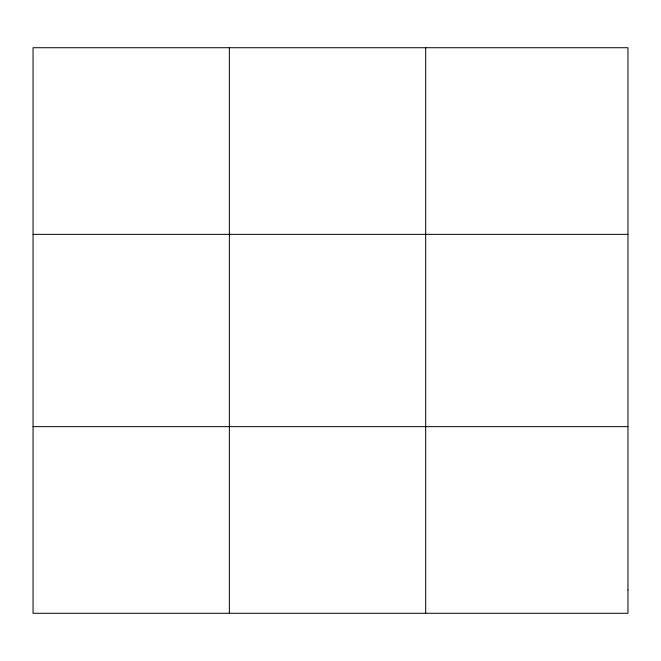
<?xml version="1.0" encoding="UTF-8"?>
<svg xmlns="http://www.w3.org/2000/svg" width="661" height="661" viewBox="0 0 661 661"><rect width="100%" height="100%" fill="white"/><g stroke="black" fill="none" stroke-linecap="round" stroke-linejoin="round"><path stroke-width="0.99" d="M229.367 47.724L229.367 613.276M425.684 47.724L425.684 613.276M33.05 234.358L627.95 234.358M33.05 426.642L627.95 426.642M627.95 589.942L627.95 613.276L33.05 613.276L33.05 47.724L627.95 47.724L627.95 589.942"/></g></svg>
